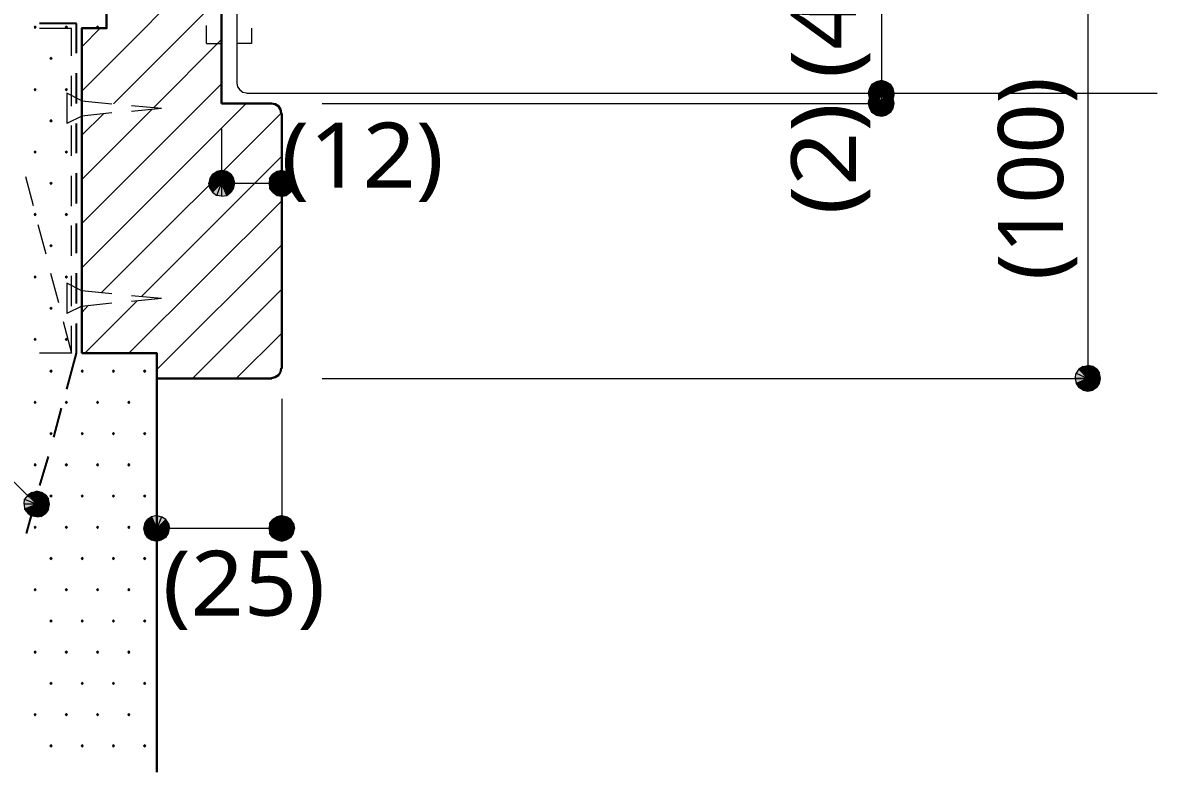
# Model space of a CAD drawing. Header units: millimetres. Extents: x 0 to 420, y 0 to 297.
# Drawn here: x 60.93 to 106.3, y 195.18 to 225.16 of the extents above; entities that cross this region are included whole.
import ezdxf
from ezdxf.enums import TextEntityAlignment as Align

# ---------------------------------------------------------------- set-up
doc = ezdxf.new("R2010")
doc.units = ezdxf.units.MM
doc.styles.add('kst32b', font='NotoSansJP-Variable.ttf')

msp = doc.modelspace()

# ---------------------------------------------------------------- hatches: boundary and pattern name
for points in [[(61.426, 225.023), (61.404, 225.002), (61.383, 224.98), (61.404, 224.959), (61.426, 224.938), (61.447, 224.959), (61.468, 224.98), (61.447, 225.002), (61.426, 225.023)], [(62.675, 225.023), (62.653, 225.002), (62.632, 224.98), (62.653, 224.959), (62.675, 224.938), (62.696, 224.959), (62.717, 224.98), (62.696, 225.002), (62.675, 225.023)], [(63.923, 225.023), (63.902, 225.002), (63.881, 224.98), (63.902, 224.959), (63.923, 224.938), (63.945, 224.959), (63.966, 224.98), (63.945, 225.002), (63.923, 225.023)], [(62.061, 223.774), (62.04, 223.753), (62.018, 223.732), (62.04, 223.711), (62.061, 223.689), (62.082, 223.711), (62.103, 223.732), (62.082, 223.753), (62.061, 223.774)], [(61.426, 222.525), (61.404, 222.504), (61.383, 222.483), (61.404, 222.462), (61.426, 222.44), (61.447, 222.462), (61.468, 222.483), (61.447, 222.504), (61.426, 222.525)], [(62.675, 222.525), (62.653, 222.504), (62.632, 222.483), (62.653, 222.462), (62.675, 222.44), (62.696, 222.462), (62.717, 222.483), (62.696, 222.504), (62.675, 222.525)], [(94.784, 222.525), (94.742, 222.335), (95.271, 222.335), (94.784, 222.525)], [(94.784, 222.525), (94.742, 222.335), (95.271, 222.335), (94.784, 222.525)], [(95.737, 221.742), (95.779, 221.932), (95.271, 221.932), (95.737, 221.742)], [(62.061, 221.276), (62.04, 221.255), (62.018, 221.234), (62.04, 221.213), (62.061, 221.192), (62.082, 221.213), (62.103, 221.234), (62.082, 221.255), (62.061, 221.276)], [(61.426, 220.028), (61.404, 220.006), (61.383, 219.985), (61.404, 219.964), (61.426, 219.943), (61.447, 219.964), (61.468, 219.985), (61.447, 220.006), (61.426, 220.028)], [(62.675, 220.028), (62.653, 220.006), (62.632, 219.985), (62.653, 219.964), (62.675, 219.943), (62.696, 219.964), (62.717, 219.985), (62.696, 220.006), (62.675, 220.028)], [(69.088, 219.202), (68.876, 219.244), (68.876, 218.736), (69.088, 219.202)], [(62.061, 218.779), (62.04, 218.757), (62.018, 218.736), (62.04, 218.715), (62.061, 218.694), (62.082, 218.715), (62.103, 218.736), (62.082, 218.757), (62.061, 218.779)], [(71.099, 218.249), (71.289, 218.228), (71.289, 218.736), (71.099, 218.249)], [(61.426, 217.53), (61.404, 217.509), (61.383, 217.487), (61.404, 217.466), (61.426, 217.445), (61.447, 217.466), (61.468, 217.487), (61.447, 217.509), (61.426, 217.53)], [(62.675, 217.53), (62.653, 217.509), (62.632, 217.487), (62.653, 217.466), (62.675, 217.445), (62.696, 217.466), (62.717, 217.487), (62.696, 217.509), (62.675, 217.53)], [(62.061, 216.281), (62.04, 216.26), (62.018, 216.239), (62.04, 216.217), (62.061, 216.196), (62.082, 216.217), (62.103, 216.239), (62.082, 216.26), (62.061, 216.281)], [(61.426, 215.032), (61.404, 215.011), (61.383, 214.99), (61.404, 214.969), (61.426, 214.947), (61.447, 214.969), (61.468, 214.99), (61.447, 215.011), (61.426, 215.032)], [(62.675, 215.032), (62.653, 215.011), (62.632, 214.99), (62.653, 214.969), (62.675, 214.947), (62.696, 214.969), (62.717, 214.99), (62.696, 215.011), (62.675, 215.032)], [(62.061, 213.783), (62.04, 213.762), (62.018, 213.741), (62.04, 213.72), (62.061, 213.699), (62.082, 213.72), (62.103, 213.741), (62.082, 213.762), (62.061, 213.783)], [(61.426, 212.534), (61.404, 212.513), (61.383, 212.492), (61.404, 212.471), (61.426, 212.45), (61.447, 212.471), (61.468, 212.492), (61.447, 212.513), (61.426, 212.534)], [(62.675, 212.534), (62.653, 212.513), (62.632, 212.492), (62.653, 212.471), (62.675, 212.45), (62.696, 212.471), (62.717, 212.492), (62.696, 212.513), (62.675, 212.534)], [(62.061, 211.264), (62.04, 211.243), (62.018, 211.222), (62.04, 211.201), (62.061, 211.18), (62.082, 211.201), (62.103, 211.222), (62.082, 211.243), (62.061, 211.264)], [(63.31, 211.264), (63.288, 211.243), (63.267, 211.222), (63.288, 211.201), (63.31, 211.18), (63.331, 211.201), (63.352, 211.222), (63.331, 211.243), (63.31, 211.264)], [(64.558, 211.264), (64.537, 211.243), (64.516, 211.222), (64.537, 211.201), (64.558, 211.18), (64.579, 211.201), (64.601, 211.222), (64.579, 211.243), (64.558, 211.264)], [(65.807, 211.264), (65.786, 211.243), (65.765, 211.222), (65.786, 211.201), (65.807, 211.18), (65.828, 211.201), (65.85, 211.222), (65.828, 211.243), (65.807, 211.264)], [(103.992, 210.735), (104.034, 210.926), (103.526, 210.926), (103.992, 210.735)], [(61.426, 210.016), (61.404, 209.995), (61.383, 209.973), (61.404, 209.952), (61.426, 209.931), (61.447, 209.952), (61.468, 209.973), (61.447, 209.995), (61.426, 210.016)], [(62.675, 210.016), (62.653, 209.995), (62.632, 209.973), (62.653, 209.952), (62.675, 209.931), (62.696, 209.952), (62.717, 209.973), (62.696, 209.995), (62.675, 210.016)], [(63.923, 210.016), (63.902, 209.995), (63.881, 209.973), (63.902, 209.952), (63.923, 209.931), (63.945, 209.952), (63.966, 209.973), (63.945, 209.995), (63.923, 210.016)], [(65.172, 210.016), (65.151, 209.995), (65.13, 209.973), (65.151, 209.952), (65.172, 209.931), (65.193, 209.952), (65.215, 209.973), (65.193, 209.995), (65.172, 210.016)], [(62.061, 208.767), (62.04, 208.746), (62.018, 208.724), (62.04, 208.703), (62.061, 208.682), (62.082, 208.703), (62.103, 208.724), (62.082, 208.746), (62.061, 208.767)], [(63.31, 208.767), (63.288, 208.746), (63.267, 208.724), (63.288, 208.703), (63.31, 208.682), (63.331, 208.703), (63.352, 208.724), (63.331, 208.746), (63.31, 208.767)], [(64.558, 208.767), (64.537, 208.746), (64.516, 208.724), (64.537, 208.703), (64.558, 208.682), (64.579, 208.703), (64.601, 208.724), (64.579, 208.746), (64.558, 208.767)], [(65.807, 208.767), (65.786, 208.746), (65.765, 208.724), (65.786, 208.703), (65.807, 208.682), (65.828, 208.703), (65.85, 208.724), (65.828, 208.746), (65.807, 208.767)], [(61.426, 207.518), (61.404, 207.497), (61.383, 207.476), (61.404, 207.454), (61.426, 207.433), (61.447, 207.454), (61.468, 207.476), (61.447, 207.497), (61.426, 207.518)], [(62.675, 207.518), (62.653, 207.497), (62.632, 207.476), (62.653, 207.454), (62.675, 207.433), (62.696, 207.454), (62.717, 207.476), (62.696, 207.497), (62.675, 207.518)], [(63.923, 207.518), (63.902, 207.497), (63.881, 207.476), (63.902, 207.454), (63.923, 207.433), (63.945, 207.454), (63.966, 207.476), (63.945, 207.497), (63.923, 207.518)], [(65.172, 207.518), (65.151, 207.497), (65.13, 207.476), (65.151, 207.454), (65.172, 207.433), (65.193, 207.454), (65.215, 207.476), (65.193, 207.497), (65.172, 207.518)], [(62.061, 206.269), (62.04, 206.248), (62.018, 206.227), (62.04, 206.206), (62.061, 206.184), (62.082, 206.206), (62.103, 206.227), (62.082, 206.248), (62.061, 206.269)], [(63.31, 206.269), (63.288, 206.248), (63.267, 206.227), (63.288, 206.206), (63.31, 206.184), (63.331, 206.206), (63.352, 206.227), (63.331, 206.248), (63.31, 206.269)], [(64.558, 206.269), (64.537, 206.248), (64.516, 206.227), (64.537, 206.206), (64.558, 206.184), (64.579, 206.206), (64.601, 206.227), (64.579, 206.248), (64.558, 206.269)], [(65.807, 206.269), (65.786, 206.248), (65.765, 206.227), (65.786, 206.206), (65.807, 206.184), (65.828, 206.206), (65.85, 206.227), (65.828, 206.248), (65.807, 206.269)], [(61.002, 205.698), (61.129, 205.549), (61.489, 205.909), (61.002, 205.698)], [(61.426, 205.02), (61.404, 204.999), (61.383, 204.978), (61.404, 204.957), (61.426, 204.936), (61.447, 204.957), (61.468, 204.978), (61.447, 204.999), (61.426, 205.02)], [(62.675, 205.02), (62.653, 204.999), (62.632, 204.978), (62.653, 204.957), (62.675, 204.936), (62.696, 204.957), (62.717, 204.978), (62.696, 204.999), (62.675, 205.02)], [(63.923, 205.02), (63.902, 204.999), (63.881, 204.978), (63.902, 204.957), (63.923, 204.936), (63.945, 204.957), (63.966, 204.978), (63.945, 204.999), (63.923, 205.02)], [(65.172, 205.02), (65.151, 204.999), (65.13, 204.978), (65.151, 204.957), (65.172, 204.936), (65.193, 204.957), (65.215, 204.978), (65.193, 204.999), (65.172, 205.02)], [(66.082, 204.47), (66.294, 204.428), (66.294, 204.936), (66.082, 204.47)], [(71.099, 204.47), (71.289, 204.428), (71.289, 204.936), (71.099, 204.47)], [(62.061, 203.771), (62.04, 203.75), (62.018, 203.729), (62.04, 203.708), (62.061, 203.687), (62.082, 203.708), (62.103, 203.729), (62.082, 203.75), (62.061, 203.771)], [(63.31, 203.771), (63.288, 203.75), (63.267, 203.729), (63.288, 203.708), (63.31, 203.687), (63.331, 203.708), (63.352, 203.729), (63.331, 203.75), (63.31, 203.771)], [(64.558, 203.771), (64.537, 203.75), (64.516, 203.729), (64.537, 203.708), (64.558, 203.687), (64.579, 203.708), (64.601, 203.729), (64.579, 203.75), (64.558, 203.771)], [(65.807, 203.771), (65.786, 203.75), (65.765, 203.729), (65.786, 203.708), (65.807, 203.687), (65.828, 203.708), (65.85, 203.729), (65.828, 203.75), (65.807, 203.771)], [(61.426, 202.523), (61.404, 202.501), (61.383, 202.48), (61.404, 202.459), (61.426, 202.438), (61.447, 202.459), (61.468, 202.48), (61.447, 202.501), (61.426, 202.523)], [(62.675, 202.523), (62.653, 202.501), (62.632, 202.48), (62.653, 202.459), (62.675, 202.438), (62.696, 202.459), (62.717, 202.48), (62.696, 202.501), (62.675, 202.523)], [(63.923, 202.523), (63.902, 202.501), (63.881, 202.48), (63.902, 202.459), (63.923, 202.438), (63.945, 202.459), (63.966, 202.48), (63.945, 202.501), (63.923, 202.523)], [(65.172, 202.523), (65.151, 202.501), (65.13, 202.48), (65.151, 202.459), (65.172, 202.438), (65.193, 202.459), (65.215, 202.48), (65.193, 202.501), (65.172, 202.523)], [(62.061, 201.274), (62.04, 201.253), (62.018, 201.231), (62.04, 201.21), (62.061, 201.189), (62.082, 201.21), (62.103, 201.231), (62.082, 201.253), (62.061, 201.274)], [(63.31, 201.274), (63.288, 201.253), (63.267, 201.231), (63.288, 201.21), (63.31, 201.189), (63.331, 201.21), (63.352, 201.231), (63.331, 201.253), (63.31, 201.274)], [(64.558, 201.274), (64.537, 201.253), (64.516, 201.231), (64.537, 201.21), (64.558, 201.189), (64.579, 201.21), (64.601, 201.231), (64.579, 201.253), (64.558, 201.274)], [(65.807, 201.274), (65.786, 201.253), (65.765, 201.231), (65.786, 201.21), (65.807, 201.189), (65.828, 201.21), (65.85, 201.231), (65.828, 201.253), (65.807, 201.274)], [(61.426, 200.025), (61.404, 200.004), (61.383, 199.983), (61.404, 199.962), (61.426, 199.94), (61.447, 199.962), (61.468, 199.983), (61.447, 200.004), (61.426, 200.025)], [(62.675, 200.025), (62.653, 200.004), (62.632, 199.983), (62.653, 199.962), (62.675, 199.94), (62.696, 199.962), (62.717, 199.983), (62.696, 200.004), (62.675, 200.025)], [(63.923, 200.025), (63.902, 200.004), (63.881, 199.983), (63.902, 199.962), (63.923, 199.94), (63.945, 199.962), (63.966, 199.983), (63.945, 200.004), (63.923, 200.025)], [(65.172, 200.025), (65.151, 200.004), (65.13, 199.983), (65.151, 199.962), (65.172, 199.94), (65.193, 199.962), (65.215, 199.983), (65.193, 200.004), (65.172, 200.025)], [(62.061, 198.776), (62.04, 198.755), (62.018, 198.734), (62.04, 198.713), (62.061, 198.691), (62.082, 198.713), (62.103, 198.734), (62.082, 198.755), (62.061, 198.776)], [(63.31, 198.776), (63.288, 198.755), (63.267, 198.734), (63.288, 198.713), (63.31, 198.691), (63.331, 198.713), (63.352, 198.734), (63.331, 198.755), (63.31, 198.776)], [(64.558, 198.776), (64.537, 198.755), (64.516, 198.734), (64.537, 198.713), (64.558, 198.691), (64.579, 198.713), (64.601, 198.734), (64.579, 198.755), (64.558, 198.776)], [(65.807, 198.776), (65.786, 198.755), (65.765, 198.734), (65.786, 198.713), (65.807, 198.691), (65.828, 198.713), (65.85, 198.734), (65.828, 198.755), (65.807, 198.776)], [(61.426, 197.527), (61.404, 197.506), (61.383, 197.485), (61.404, 197.464), (61.426, 197.443), (61.447, 197.464), (61.468, 197.485), (61.447, 197.506), (61.426, 197.527)], [(62.675, 197.527), (62.653, 197.506), (62.632, 197.485), (62.653, 197.464), (62.675, 197.443), (62.696, 197.464), (62.717, 197.485), (62.696, 197.506), (62.675, 197.527)], [(63.923, 197.527), (63.902, 197.506), (63.881, 197.485), (63.902, 197.464), (63.923, 197.443), (63.945, 197.464), (63.966, 197.485), (63.945, 197.506), (63.923, 197.527)], [(65.172, 197.527), (65.151, 197.506), (65.13, 197.485), (65.151, 197.464), (65.172, 197.443), (65.193, 197.464), (65.215, 197.485), (65.193, 197.506), (65.172, 197.527)], [(62.061, 196.279), (62.04, 196.257), (62.018, 196.236), (62.04, 196.215), (62.061, 196.194), (62.082, 196.215), (62.103, 196.236), (62.082, 196.257), (62.061, 196.279)], [(63.31, 196.279), (63.288, 196.257), (63.267, 196.236), (63.288, 196.215), (63.31, 196.194), (63.331, 196.215), (63.352, 196.236), (63.331, 196.257), (63.31, 196.279)], [(64.558, 196.279), (64.537, 196.257), (64.516, 196.236), (64.537, 196.215), (64.558, 196.194), (64.579, 196.215), (64.601, 196.236), (64.579, 196.257), (64.558, 196.279)], [(65.807, 196.279), (65.786, 196.257), (65.765, 196.236), (65.786, 196.215), (65.807, 196.194), (65.828, 196.215), (65.85, 196.236), (65.828, 196.257), (65.807, 196.279)]]:
    msp.add_hatch(color=7).paths.add_polyline_path(points)
h = msp.add_hatch(color=7)
h.paths.add_polyline_path([(95.271, 222.843), (95.06, 222.8), (95.271, 222.335), (95.271, 222.843)])
h.paths.add_polyline_path([(95.06, 222.8), (95.271, 222.335), (94.89, 222.695), (95.06, 222.8)])
h.paths.add_polyline_path([(95.271, 222.335), (94.89, 222.695), (94.784, 222.525), (95.271, 222.335)])
h = msp.add_hatch(color=7)
h.paths.add_polyline_path([(95.271, 222.843), (95.06, 222.8), (95.271, 222.335), (95.271, 222.843)])
h.paths.add_polyline_path([(95.06, 222.8), (95.271, 222.335), (94.89, 222.695), (95.06, 222.8)])
h.paths.add_polyline_path([(95.271, 222.335), (94.89, 222.695), (94.784, 222.525), (95.271, 222.335)])
h = msp.add_hatch(color=7)
h.paths.add_polyline_path([(95.737, 222.525), (95.631, 222.695), (95.271, 222.335), (95.737, 222.525)])
h.paths.add_polyline_path([(95.631, 222.695), (95.271, 222.335), (95.462, 222.8), (95.631, 222.695)])
h.paths.add_polyline_path([(95.271, 222.335), (95.462, 222.8), (95.271, 222.843), (95.271, 222.335)])
h = msp.add_hatch(color=7)
h.paths.add_polyline_path([(95.737, 222.525), (95.631, 222.695), (95.271, 222.335), (95.737, 222.525)])
h.paths.add_polyline_path([(95.631, 222.695), (95.271, 222.335), (95.462, 222.8), (95.631, 222.695)])
h.paths.add_polyline_path([(95.271, 222.335), (95.462, 222.8), (95.271, 222.843), (95.271, 222.335)])
h = msp.add_hatch(color=7)
h.paths.add_polyline_path([(94.742, 222.335), (94.784, 222.144), (95.271, 222.335), (94.742, 222.335)])
h.paths.add_polyline_path([(94.784, 222.144), (95.271, 222.335), (94.89, 221.975), (94.784, 222.144)])
h.paths.add_polyline_path([(95.271, 222.335), (94.89, 221.975), (95.06, 221.869), (95.271, 222.335)])
h = msp.add_hatch(color=7)
h.paths.add_polyline_path([(94.742, 222.335), (94.784, 222.144), (95.271, 222.335), (94.742, 222.335)])
h.paths.add_polyline_path([(94.784, 222.144), (95.271, 222.335), (94.89, 221.975), (94.784, 222.144)])
h.paths.add_polyline_path([(95.271, 222.335), (94.89, 221.975), (95.06, 221.869), (95.271, 222.335)])
h = msp.add_hatch(color=7)
h.paths.add_polyline_path([(95.462, 222.398), (95.271, 222.44), (95.271, 221.932), (95.462, 222.398)])
h.paths.add_polyline_path([(95.271, 222.44), (95.271, 221.932), (95.06, 222.398), (95.271, 222.44)])
h.paths.add_polyline_path([(95.271, 221.932), (95.06, 222.398), (94.89, 222.292), (95.271, 221.932)])
h = msp.add_hatch(color=7)
h.paths.add_polyline_path([(95.06, 221.869), (95.271, 221.827), (95.271, 222.335), (95.06, 221.869)])
h.paths.add_polyline_path([(95.271, 221.827), (95.271, 222.335), (95.462, 221.869), (95.271, 221.827)])
h.paths.add_polyline_path([(95.271, 222.335), (95.462, 221.869), (95.631, 221.975), (95.271, 222.335)])
h = msp.add_hatch(color=7)
h.paths.add_polyline_path([(95.06, 221.869), (95.271, 221.827), (95.271, 222.335), (95.06, 221.869)])
h.paths.add_polyline_path([(95.271, 221.827), (95.271, 222.335), (95.462, 221.869), (95.271, 221.827)])
h.paths.add_polyline_path([(95.271, 222.335), (95.462, 221.869), (95.631, 221.975), (95.271, 222.335)])
h = msp.add_hatch(color=7)
h.paths.add_polyline_path([(95.631, 221.975), (95.737, 222.144), (95.271, 222.335), (95.631, 221.975)])
h.paths.add_polyline_path([(95.737, 222.144), (95.271, 222.335), (95.779, 222.335), (95.737, 222.144)])
h.paths.add_polyline_path([(95.271, 222.335), (95.779, 222.335), (95.737, 222.525), (95.271, 222.335)])
h = msp.add_hatch(color=7)
h.paths.add_polyline_path([(95.631, 221.975), (95.737, 222.144), (95.271, 222.335), (95.631, 221.975)])
h.paths.add_polyline_path([(95.737, 222.144), (95.271, 222.335), (95.779, 222.335), (95.737, 222.144)])
h.paths.add_polyline_path([(95.271, 222.335), (95.779, 222.335), (95.737, 222.525), (95.271, 222.335)])
h = msp.add_hatch(color=7)
h.paths.add_polyline_path([(95.779, 221.932), (95.737, 222.123), (95.271, 221.932), (95.779, 221.932)])
h.paths.add_polyline_path([(95.737, 222.123), (95.271, 221.932), (95.631, 222.292), (95.737, 222.123)])
h.paths.add_polyline_path([(95.271, 221.932), (95.631, 222.292), (95.462, 222.398), (95.271, 221.932)])
h = msp.add_hatch(color=7)
h.paths.add_polyline_path([(94.89, 222.292), (94.784, 222.123), (95.271, 221.932), (94.89, 222.292)])
h.paths.add_polyline_path([(94.784, 222.123), (95.271, 221.932), (94.742, 221.932), (94.784, 222.123)])
h.paths.add_polyline_path([(95.271, 221.932), (94.742, 221.932), (94.784, 221.742), (95.271, 221.932)])
h = msp.add_hatch(color=7)
h.paths.add_polyline_path([(94.784, 221.742), (94.89, 221.573), (95.271, 221.932), (94.784, 221.742)])
h.paths.add_polyline_path([(94.89, 221.573), (95.271, 221.932), (95.06, 221.467), (94.89, 221.573)])
h.paths.add_polyline_path([(95.271, 221.932), (95.06, 221.467), (95.271, 221.424), (95.271, 221.932)])
h = msp.add_hatch(color=7)
h.paths.add_polyline_path([(95.271, 221.424), (95.462, 221.467), (95.271, 221.932), (95.271, 221.424)])
h.paths.add_polyline_path([(95.462, 221.467), (95.271, 221.932), (95.631, 221.573), (95.462, 221.467)])
h.paths.add_polyline_path([(95.271, 221.932), (95.631, 221.573), (95.737, 221.742), (95.271, 221.932)])
h = msp.add_hatch(color=7)
h.paths.add_polyline_path([(68.876, 219.244), (68.686, 219.202), (68.876, 218.736), (68.876, 219.244)])
h.paths.add_polyline_path([(68.686, 219.202), (68.876, 218.736), (68.517, 219.096), (68.686, 219.202)])
h.paths.add_polyline_path([(68.876, 218.736), (68.517, 219.096), (68.411, 218.927), (68.876, 218.736)])
h = msp.add_hatch(color=7)
h.paths.add_polyline_path([(69.406, 218.736), (69.363, 218.927), (68.876, 218.736), (69.406, 218.736)])
h.paths.add_polyline_path([(69.363, 218.927), (68.876, 218.736), (69.257, 219.096), (69.363, 218.927)])
h.paths.add_polyline_path([(68.876, 218.736), (69.257, 219.096), (69.088, 219.202), (68.876, 218.736)])
h = msp.add_hatch(color=7)
h.paths.add_polyline_path([(71.099, 219.202), (70.929, 219.096), (71.289, 218.736), (71.099, 219.202)])
h.paths.add_polyline_path([(70.929, 219.096), (71.289, 218.736), (70.803, 218.927), (70.929, 219.096)])
h.paths.add_polyline_path([(71.289, 218.736), (70.803, 218.927), (70.781, 218.736), (71.289, 218.736)])
h = msp.add_hatch(color=7)
h.paths.add_polyline_path([(71.649, 219.096), (71.48, 219.202), (71.289, 218.736), (71.649, 219.096)])
h.paths.add_polyline_path([(71.48, 219.202), (71.289, 218.736), (71.289, 219.244), (71.48, 219.202)])
h.paths.add_polyline_path([(71.289, 218.736), (71.289, 219.244), (71.099, 219.202), (71.289, 218.736)])
h = msp.add_hatch(color=7)
h.paths.add_polyline_path([(68.411, 218.927), (68.368, 218.736), (68.876, 218.736), (68.411, 218.927)])
h.paths.add_polyline_path([(68.368, 218.736), (68.876, 218.736), (68.411, 218.546), (68.368, 218.736)])
h.paths.add_polyline_path([(68.876, 218.736), (68.411, 218.546), (68.517, 218.376), (68.876, 218.736)])
h = msp.add_hatch(color=7)
h.paths.add_polyline_path([(68.517, 218.376), (68.686, 218.249), (68.876, 218.736), (68.517, 218.376)])
h.paths.add_polyline_path([(68.686, 218.249), (68.876, 218.736), (68.876, 218.228), (68.686, 218.249)])
h.paths.add_polyline_path([(68.876, 218.736), (68.876, 218.228), (69.088, 218.249), (68.876, 218.736)])
h = msp.add_hatch(color=7)
h.paths.add_polyline_path([(69.088, 218.249), (69.257, 218.376), (68.876, 218.736), (69.088, 218.249)])
h.paths.add_polyline_path([(69.257, 218.376), (68.876, 218.736), (69.363, 218.546), (69.257, 218.376)])
h.paths.add_polyline_path([(68.876, 218.736), (69.363, 218.546), (69.406, 218.736), (68.876, 218.736)])
h = msp.add_hatch(color=7)
h.paths.add_polyline_path([(70.781, 218.736), (70.803, 218.546), (71.289, 218.736), (70.781, 218.736)])
h.paths.add_polyline_path([(70.803, 218.546), (71.289, 218.736), (70.929, 218.376), (70.803, 218.546)])
h.paths.add_polyline_path([(71.289, 218.736), (70.929, 218.376), (71.099, 218.249), (71.289, 218.736)])
h = msp.add_hatch(color=7)
h.paths.add_polyline_path([(71.755, 218.546), (71.797, 218.736), (71.289, 218.736), (71.755, 218.546)])
h.paths.add_polyline_path([(71.797, 218.736), (71.289, 218.736), (71.755, 218.927), (71.797, 218.736)])
h.paths.add_polyline_path([(71.289, 218.736), (71.755, 218.927), (71.649, 219.096), (71.289, 218.736)])
h = msp.add_hatch(color=7)
h.paths.add_polyline_path([(71.289, 218.228), (71.48, 218.249), (71.289, 218.736), (71.289, 218.228)])
h.paths.add_polyline_path([(71.48, 218.249), (71.289, 218.736), (71.649, 218.376), (71.48, 218.249)])
h.paths.add_polyline_path([(71.289, 218.736), (71.649, 218.376), (71.755, 218.546), (71.289, 218.736)])
h = msp.add_hatch(color=7)
h.paths.add_polyline_path([(103.717, 211.413), (103.526, 211.455), (103.526, 210.926), (103.717, 211.413)])
h.paths.add_polyline_path([(103.526, 211.455), (103.526, 210.926), (103.336, 211.413), (103.526, 211.455)])
h.paths.add_polyline_path([(103.526, 210.926), (103.336, 211.413), (103.166, 211.307), (103.526, 210.926)])
h = msp.add_hatch(color=7)
h.paths.add_polyline_path([(103.166, 211.307), (103.061, 211.137), (103.526, 210.926), (103.166, 211.307)])
h.paths.add_polyline_path([(103.061, 211.137), (103.526, 210.926), (103.018, 210.926), (103.061, 211.137)])
h.paths.add_polyline_path([(103.526, 210.926), (103.018, 210.926), (103.061, 210.735), (103.526, 210.926)])
h = msp.add_hatch(color=7)
h.paths.add_polyline_path([(104.034, 210.926), (103.992, 211.137), (103.526, 210.926), (104.034, 210.926)])
h.paths.add_polyline_path([(103.992, 211.137), (103.526, 210.926), (103.886, 211.307), (103.992, 211.137)])
h.paths.add_polyline_path([(103.526, 210.926), (103.886, 211.307), (103.717, 211.413), (103.526, 210.926)])
h = msp.add_hatch(color=7)
h.paths.add_polyline_path([(103.061, 210.735), (103.166, 210.566), (103.526, 210.926), (103.061, 210.735)])
h.paths.add_polyline_path([(103.166, 210.566), (103.526, 210.926), (103.336, 210.46), (103.166, 210.566)])
h.paths.add_polyline_path([(103.526, 210.926), (103.336, 210.46), (103.526, 210.418), (103.526, 210.926)])
h = msp.add_hatch(color=7)
h.paths.add_polyline_path([(103.526, 210.418), (103.717, 210.46), (103.526, 210.926), (103.526, 210.418)])
h.paths.add_polyline_path([(103.717, 210.46), (103.526, 210.926), (103.886, 210.566), (103.717, 210.46)])
h.paths.add_polyline_path([(103.526, 210.926), (103.886, 210.566), (103.992, 210.735), (103.526, 210.926)])
h = msp.add_hatch(color=7)
h.paths.add_polyline_path([(61.129, 206.269), (61.002, 206.1), (61.489, 205.909), (61.129, 206.269)])
h.paths.add_polyline_path([(61.002, 206.1), (61.489, 205.909), (60.981, 205.909), (61.002, 206.1)])
h.paths.add_polyline_path([(61.489, 205.909), (60.981, 205.909), (61.002, 205.698), (61.489, 205.909)])
h = msp.add_hatch(color=7)
h.paths.add_polyline_path([(61.68, 206.375), (61.489, 206.417), (61.489, 205.909), (61.68, 206.375)])
h.paths.add_polyline_path([(61.489, 206.417), (61.489, 205.909), (61.299, 206.375), (61.489, 206.417)])
h.paths.add_polyline_path([(61.489, 205.909), (61.299, 206.375), (61.129, 206.269), (61.489, 205.909)])
h = msp.add_hatch(color=7)
h.paths.add_polyline_path([(61.997, 205.909), (61.955, 206.1), (61.489, 205.909), (61.997, 205.909)])
h.paths.add_polyline_path([(61.955, 206.1), (61.489, 205.909), (61.849, 206.269), (61.955, 206.1)])
h.paths.add_polyline_path([(61.489, 205.909), (61.849, 206.269), (61.68, 206.375), (61.489, 205.909)])
h = msp.add_hatch(color=7)
h.paths.add_polyline_path([(61.129, 205.549), (61.299, 205.422), (61.489, 205.909), (61.129, 205.549)])
h.paths.add_polyline_path([(61.299, 205.422), (61.489, 205.909), (61.489, 205.401), (61.299, 205.422)])
h.paths.add_polyline_path([(61.489, 205.909), (61.489, 205.401), (61.68, 205.422), (61.489, 205.909)])
h = msp.add_hatch(color=7)
h.paths.add_polyline_path([(61.68, 205.422), (61.849, 205.549), (61.489, 205.909), (61.68, 205.422)])
h.paths.add_polyline_path([(61.849, 205.549), (61.489, 205.909), (61.955, 205.698), (61.849, 205.549)])
h.paths.add_polyline_path([(61.489, 205.909), (61.955, 205.698), (61.997, 205.909), (61.489, 205.909)])
h = msp.add_hatch(color=7)
h.paths.add_polyline_path([(66.082, 205.401), (65.913, 205.296), (66.294, 204.936), (66.082, 205.401)])
h.paths.add_polyline_path([(65.913, 205.296), (66.294, 204.936), (65.807, 205.126), (65.913, 205.296)])
h.paths.add_polyline_path([(66.294, 204.936), (65.807, 205.126), (65.765, 204.936), (66.294, 204.936)])
h = msp.add_hatch(color=7)
h.paths.add_polyline_path([(66.654, 205.296), (66.485, 205.401), (66.294, 204.936), (66.654, 205.296)])
h.paths.add_polyline_path([(66.485, 205.401), (66.294, 204.936), (66.294, 205.444), (66.485, 205.401)])
h.paths.add_polyline_path([(66.294, 204.936), (66.294, 205.444), (66.082, 205.401), (66.294, 204.936)])
h = msp.add_hatch(color=7)
h.paths.add_polyline_path([(66.76, 204.745), (66.802, 204.936), (66.294, 204.936), (66.76, 204.745)])
h.paths.add_polyline_path([(66.802, 204.936), (66.294, 204.936), (66.76, 205.126), (66.802, 204.936)])
h.paths.add_polyline_path([(66.294, 204.936), (66.76, 205.126), (66.654, 205.296), (66.294, 204.936)])
h = msp.add_hatch(color=7)
h.paths.add_polyline_path([(71.099, 205.401), (70.929, 205.296), (71.289, 204.936), (71.099, 205.401)])
h.paths.add_polyline_path([(70.929, 205.296), (71.289, 204.936), (70.803, 205.126), (70.929, 205.296)])
h.paths.add_polyline_path([(71.289, 204.936), (70.803, 205.126), (70.781, 204.936), (71.289, 204.936)])
h = msp.add_hatch(color=7)
h.paths.add_polyline_path([(71.649, 205.296), (71.48, 205.401), (71.289, 204.936), (71.649, 205.296)])
h.paths.add_polyline_path([(71.48, 205.401), (71.289, 204.936), (71.289, 205.444), (71.48, 205.401)])
h.paths.add_polyline_path([(71.289, 204.936), (71.289, 205.444), (71.099, 205.401), (71.289, 204.936)])
h = msp.add_hatch(color=7)
h.paths.add_polyline_path([(71.755, 204.745), (71.797, 204.936), (71.289, 204.936), (71.755, 204.745)])
h.paths.add_polyline_path([(71.797, 204.936), (71.289, 204.936), (71.755, 205.126), (71.797, 204.936)])
h.paths.add_polyline_path([(71.289, 204.936), (71.755, 205.126), (71.649, 205.296), (71.289, 204.936)])
h = msp.add_hatch(color=7)
h.paths.add_polyline_path([(65.765, 204.936), (65.807, 204.745), (66.294, 204.936), (65.765, 204.936)])
h.paths.add_polyline_path([(65.807, 204.745), (66.294, 204.936), (65.913, 204.576), (65.807, 204.745)])
h.paths.add_polyline_path([(66.294, 204.936), (65.913, 204.576), (66.082, 204.47), (66.294, 204.936)])
h = msp.add_hatch(color=7)
h.paths.add_polyline_path([(66.294, 204.428), (66.485, 204.47), (66.294, 204.936), (66.294, 204.428)])
h.paths.add_polyline_path([(66.485, 204.47), (66.294, 204.936), (66.654, 204.576), (66.485, 204.47)])
h.paths.add_polyline_path([(66.294, 204.936), (66.654, 204.576), (66.76, 204.745), (66.294, 204.936)])
h = msp.add_hatch(color=7)
h.paths.add_polyline_path([(70.781, 204.936), (70.803, 204.745), (71.289, 204.936), (70.781, 204.936)])
h.paths.add_polyline_path([(70.803, 204.745), (71.289, 204.936), (70.929, 204.576), (70.803, 204.745)])
h.paths.add_polyline_path([(71.289, 204.936), (70.929, 204.576), (71.099, 204.47), (71.289, 204.936)])
h = msp.add_hatch(color=7)
h.paths.add_polyline_path([(71.289, 204.428), (71.48, 204.47), (71.289, 204.936), (71.289, 204.428)])
h.paths.add_polyline_path([(71.48, 204.47), (71.289, 204.936), (71.649, 204.576), (71.48, 204.47)])
h.paths.add_polyline_path([(71.289, 204.936), (71.649, 204.576), (71.755, 204.745), (71.289, 204.936)])

# ---------------------------------------------------------------- linework, layer by layer
at = {"lineweight": 30}
for points in [[(68.876, 221.932), (68.876, 230.526)], [(63.288, 211.942), (63.288, 224.938), (64.283, 224.938), (64.283, 228.939)], [(68.876, 221.932), (70.887, 221.932)], [(71.268, 221.541), (71.237, 221.693), (71.153, 221.818), (71.029, 221.902), (70.877, 221.932)], [(71.289, 211.328), (71.289, 221.53)], [(63.288, 211.942), (66.294, 211.942), (66.294, 210.926), (70.887, 210.926)], [(70.877, 210.947), (71.029, 210.978), (71.153, 211.062), (71.237, 211.186), (71.268, 211.339)], [(66.294, 195.178), (66.294, 210.926)]]:
    msp.add_lwpolyline(points, dxfattribs=at)
at = {"lineweight": 13}
for points in [[(72.898, 230.928), (103.526, 230.928), (103.526, 210.926)], [(95.271, 230.928), (95.271, 230.336), (95.271, 222.335)], [(69.49, 229.933), (69.49, 222.737)], [(63.288, 222.419), (68.876, 228.029)], [(64.558, 221.911), (68.876, 226.25)], [(68.284, 224.324), (68.284, 225.044)], [(61.595, 224.938), (62.886, 224.938)], [(62.886, 223.837), (62.886, 224.938)], [(63.288, 224.197), (64.029, 224.938)], [(70.083, 224.938), (70.083, 224.324), (69.49, 224.324)], [(66.167, 221.763), (68.876, 224.494)], [(68.284, 224.324), (68.876, 224.324)], [(62.886, 221.827), (62.886, 223.033)], [(62.696, 222.335), (62.696, 221.128)], [(63.288, 222.038), (62.696, 222.335)], [(63.288, 217.128), (68.876, 222.716)], [(69.49, 222.747), (69.521, 222.595), (69.605, 222.471), (69.729, 222.387), (69.882, 222.356)], [(69.892, 222.335), (106.299, 222.335)], [(95.271, 221.932), (95.271, 222.335)], [(63.288, 222.038), (64.495, 221.911)], [(63.288, 215.35), (69.871, 221.932)], [(72.898, 221.932), (95.292, 221.932)], [(64.495, 221.551), (63.288, 221.424), (62.696, 221.128)], [(63.288, 218.884), (66.104, 221.7)], [(63.288, 220.662), (64.156, 221.509)], [(64.071, 214.355), (71.289, 221.573)], [(65.278, 221.848), (66.485, 221.742)], [(65.278, 221.615), (66.485, 221.742)], [(62.886, 219.837), (62.886, 221.043)], [(68.876, 220.916), (68.876, 218.736), (71.289, 218.736)], [(65.68, 214.207), (71.289, 219.816)], [(61.045, 219.012), (61.341, 217.847)], [(62.886, 217.826), (62.886, 219.033)], [(65.172, 211.942), (71.289, 218.038)], [(61.532, 217.085), (61.849, 215.921)], [(62.886, 215.837), (62.886, 217.043)], [(61.193, 206.184), (51.371, 216.006)], [(66.294, 211.286), (71.289, 216.281)], [(62.04, 215.138), (62.357, 213.974)], [(64.495, 214.312), (63.288, 214.439), (62.696, 214.736)], [(62.696, 214.736), (62.696, 213.529)], [(62.886, 213.826), (62.886, 215.032)], [(65.278, 214.249), (66.485, 214.143)], [(67.712, 210.926), (71.289, 214.503)], [(63.288, 213.826), (62.696, 213.529)], [(63.288, 213.826), (64.495, 213.953)], [(63.288, 213.572), (63.563, 213.868)], [(63.415, 211.942), (65.511, 214.037)], [(65.278, 214.016), (66.485, 214.143)], [(62.548, 213.212), (62.886, 211.942)], [(62.886, 211.942), (62.886, 213.042)], [(69.469, 210.926), (71.289, 212.746)], [(62.886, 211.942), (61.595, 211.942)], [(72.898, 210.926), (103.526, 210.926)], [(71.289, 210.121), (71.289, 204.936), (66.294, 204.936)]]:
    msp.add_lwpolyline(points, dxfattribs=at)
at = {"lineweight": 25}
for points in [[(63.077, 225.129), (61.595, 225.129)], [(63.077, 223.943), (63.077, 225.129)], [(63.077, 221.932), (63.077, 223.139)], [(63.077, 219.943), (63.077, 221.128)], [(63.077, 217.932), (63.077, 219.138)], [(63.077, 215.942), (63.077, 217.128)], [(63.077, 213.931), (63.077, 215.138)], [(63.077, 211.942), (63.077, 213.127)], [(62.696, 210.503), (63.077, 211.942)], [(62.167, 208.576), (62.484, 209.74)], [(61.616, 206.65), (61.955, 207.814)], [(61.087, 204.724), (61.404, 205.888)]]:
    msp.add_lwpolyline(points, dxfattribs=at)
at = {"lineweight": 0}
for points in [[(61.426, 225.023), (61.404, 225.002), (61.383, 224.98), (61.404, 224.959), (61.426, 224.938), (61.447, 224.959), (61.468, 224.98), (61.447, 225.002)], [(62.675, 225.023), (62.653, 225.002), (62.632, 224.98), (62.653, 224.959), (62.675, 224.938), (62.696, 224.959), (62.717, 224.98), (62.696, 225.002)], [(63.923, 225.023), (63.902, 225.002), (63.881, 224.98), (63.902, 224.959), (63.923, 224.938), (63.945, 224.959), (63.966, 224.98), (63.945, 225.002)], [(62.061, 223.774), (62.04, 223.753), (62.018, 223.732), (62.04, 223.711), (62.061, 223.689), (62.082, 223.711), (62.103, 223.732), (62.082, 223.753)], [(95.06, 222.8), (95.271, 222.335), (94.89, 222.695)], [(95.06, 222.8), (95.271, 222.335), (94.89, 222.695)], [(95.271, 222.843), (95.06, 222.8), (95.271, 222.335)], [(95.271, 222.843), (95.06, 222.8), (95.271, 222.335)], [(95.271, 222.335), (95.462, 222.8), (95.271, 222.843)], [(95.271, 222.335), (95.462, 222.8), (95.271, 222.843)], [(95.631, 222.695), (95.271, 222.335), (95.462, 222.8)], [(95.631, 222.695), (95.271, 222.335), (95.462, 222.8)], [(61.426, 222.525), (61.404, 222.504), (61.383, 222.483), (61.404, 222.462), (61.426, 222.44), (61.447, 222.462), (61.468, 222.483), (61.447, 222.504)], [(62.675, 222.525), (62.653, 222.504), (62.632, 222.483), (62.653, 222.462), (62.675, 222.44), (62.696, 222.462), (62.717, 222.483), (62.696, 222.504)], [(94.784, 222.525), (94.742, 222.335), (95.271, 222.335)], [(94.784, 222.525), (94.742, 222.335), (95.271, 222.335)], [(94.742, 222.335), (94.784, 222.144), (95.271, 222.335)], [(94.742, 222.335), (94.784, 222.144), (95.271, 222.335)], [(95.271, 222.335), (94.89, 222.695), (94.784, 222.525)], [(95.271, 222.335), (94.89, 222.695), (94.784, 222.525)], [(94.784, 222.144), (95.271, 222.335), (94.89, 221.975)], [(94.784, 222.144), (95.271, 222.335), (94.89, 221.975)], [(95.271, 221.932), (95.06, 222.398), (94.89, 222.292)], [(95.271, 222.335), (94.89, 221.975), (95.06, 221.869)], [(95.271, 222.335), (94.89, 221.975), (95.06, 221.869)], [(95.271, 222.44), (95.271, 221.932), (95.06, 222.398)], [(95.06, 221.869), (95.271, 221.827), (95.271, 222.335)], [(95.06, 221.869), (95.271, 221.827), (95.271, 222.335)], [(95.737, 222.525), (95.631, 222.695), (95.271, 222.335)], [(95.737, 222.525), (95.631, 222.695), (95.271, 222.335)], [(95.271, 222.335), (95.779, 222.335), (95.737, 222.525)], [(95.271, 222.335), (95.779, 222.335), (95.737, 222.525)], [(95.462, 222.398), (95.271, 222.44), (95.271, 221.932)], [(95.271, 221.932), (95.631, 222.292), (95.462, 222.398)], [(95.271, 221.827), (95.271, 222.335), (95.462, 221.869)], [(95.271, 222.335), (95.462, 221.869), (95.631, 221.975)], [(95.631, 221.975), (95.737, 222.144), (95.271, 222.335)], [(95.737, 222.144), (95.271, 222.335), (95.779, 222.335)], [(95.271, 221.827), (95.271, 222.335), (95.462, 221.869)], [(95.271, 222.335), (95.462, 221.869), (95.631, 221.975)], [(95.631, 221.975), (95.737, 222.144), (95.271, 222.335)], [(95.737, 222.144), (95.271, 222.335), (95.779, 222.335)], [(94.784, 222.123), (95.271, 221.932), (94.742, 221.932)], [(95.271, 221.932), (94.742, 221.932), (94.784, 221.742)], [(94.89, 222.292), (94.784, 222.123), (95.271, 221.932)], [(94.784, 221.742), (94.89, 221.573), (95.271, 221.932)], [(94.89, 221.573), (95.271, 221.932), (95.06, 221.467)], [(95.271, 221.932), (95.06, 221.467), (95.271, 221.424)], [(95.737, 222.123), (95.271, 221.932), (95.631, 222.292)], [(95.779, 221.932), (95.737, 222.123), (95.271, 221.932)], [(95.271, 221.424), (95.462, 221.467), (95.271, 221.932)], [(95.462, 221.467), (95.271, 221.932), (95.631, 221.573)], [(95.271, 221.932), (95.631, 221.573), (95.737, 221.742)], [(95.737, 221.742), (95.779, 221.932), (95.271, 221.932)], [(62.061, 221.276), (62.04, 221.255), (62.018, 221.234), (62.04, 221.213), (62.061, 221.192), (62.082, 221.213), (62.103, 221.234), (62.082, 221.255)], [(61.426, 220.028), (61.404, 220.006), (61.383, 219.985), (61.404, 219.964), (61.426, 219.943), (61.447, 219.964), (61.468, 219.985), (61.447, 220.006)], [(62.675, 220.028), (62.653, 220.006), (62.632, 219.985), (62.653, 219.964), (62.675, 219.943), (62.696, 219.964), (62.717, 219.985), (62.696, 220.006)], [(68.686, 219.202), (68.876, 218.736), (68.517, 219.096)], [(68.876, 219.244), (68.686, 219.202), (68.876, 218.736)], [(69.088, 219.202), (68.876, 219.244), (68.876, 218.736)], [(68.876, 218.736), (69.257, 219.096), (69.088, 219.202)], [(71.099, 219.202), (70.929, 219.096), (71.289, 218.736)], [(71.289, 218.736), (71.289, 219.244), (71.099, 219.202)], [(71.48, 219.202), (71.289, 218.736), (71.289, 219.244)], [(71.649, 219.096), (71.48, 219.202), (71.289, 218.736)], [(62.061, 218.779), (62.04, 218.757), (62.018, 218.736), (62.04, 218.715), (62.061, 218.694), (62.082, 218.715), (62.103, 218.736), (62.082, 218.757)], [(68.411, 218.927), (68.368, 218.736), (68.876, 218.736)], [(68.368, 218.736), (68.876, 218.736), (68.411, 218.546)], [(68.876, 218.736), (68.517, 219.096), (68.411, 218.927)], [(68.876, 218.736), (68.411, 218.546), (68.517, 218.376)], [(68.517, 218.376), (68.686, 218.249), (68.876, 218.736)], [(68.686, 218.249), (68.876, 218.736), (68.876, 218.228)], [(69.363, 218.927), (68.876, 218.736), (69.257, 219.096)], [(69.406, 218.736), (69.363, 218.927), (68.876, 218.736)], [(68.876, 218.736), (68.876, 218.228), (69.088, 218.249)], [(69.088, 218.249), (69.257, 218.376), (68.876, 218.736)], [(69.257, 218.376), (68.876, 218.736), (69.363, 218.546)], [(68.876, 218.736), (69.363, 218.546), (69.406, 218.736)], [(71.289, 218.736), (70.803, 218.927), (70.781, 218.736)], [(70.781, 218.736), (70.803, 218.546), (71.289, 218.736)], [(70.929, 219.096), (71.289, 218.736), (70.803, 218.927)], [(70.803, 218.546), (71.289, 218.736), (70.929, 218.376)], [(71.289, 218.736), (70.929, 218.376), (71.099, 218.249)], [(71.099, 218.249), (71.289, 218.228), (71.289, 218.736)], [(71.289, 218.736), (71.755, 218.927), (71.649, 219.096)], [(71.797, 218.736), (71.289, 218.736), (71.755, 218.927)], [(71.289, 218.228), (71.48, 218.249), (71.289, 218.736)], [(71.48, 218.249), (71.289, 218.736), (71.649, 218.376)], [(71.289, 218.736), (71.649, 218.376), (71.755, 218.546)], [(71.755, 218.546), (71.797, 218.736), (71.289, 218.736)], [(61.426, 217.53), (61.404, 217.509), (61.383, 217.487), (61.404, 217.466), (61.426, 217.445), (61.447, 217.466), (61.468, 217.487), (61.447, 217.509)], [(62.675, 217.53), (62.653, 217.509), (62.632, 217.487), (62.653, 217.466), (62.675, 217.445), (62.696, 217.466), (62.717, 217.487), (62.696, 217.509)], [(62.061, 216.281), (62.04, 216.26), (62.018, 216.239), (62.04, 216.217), (62.061, 216.196), (62.082, 216.217), (62.103, 216.239), (62.082, 216.26)], [(61.426, 215.032), (61.404, 215.011), (61.383, 214.99), (61.404, 214.969), (61.426, 214.947), (61.447, 214.969), (61.468, 214.99), (61.447, 215.011)], [(62.675, 215.032), (62.653, 215.011), (62.632, 214.99), (62.653, 214.969), (62.675, 214.947), (62.696, 214.969), (62.717, 214.99), (62.696, 215.011)], [(62.061, 213.783), (62.04, 213.762), (62.018, 213.741), (62.04, 213.72), (62.061, 213.699), (62.082, 213.72), (62.103, 213.741), (62.082, 213.762)], [(61.426, 212.534), (61.404, 212.513), (61.383, 212.492), (61.404, 212.471), (61.426, 212.45), (61.447, 212.471), (61.468, 212.492), (61.447, 212.513)], [(62.675, 212.534), (62.653, 212.513), (62.632, 212.492), (62.653, 212.471), (62.675, 212.45), (62.696, 212.471), (62.717, 212.492), (62.696, 212.513)], [(103.526, 211.455), (103.526, 210.926), (103.336, 211.413)], [(103.717, 211.413), (103.526, 211.455), (103.526, 210.926)], [(62.061, 211.264), (62.04, 211.243), (62.018, 211.222), (62.04, 211.201), (62.061, 211.18), (62.082, 211.201), (62.103, 211.222), (62.082, 211.243)], [(63.31, 211.264), (63.288, 211.243), (63.267, 211.222), (63.288, 211.201), (63.31, 211.18), (63.331, 211.201), (63.352, 211.222), (63.331, 211.243)], [(64.558, 211.264), (64.537, 211.243), (64.516, 211.222), (64.537, 211.201), (64.558, 211.18), (64.579, 211.201), (64.601, 211.222), (64.579, 211.243)], [(65.807, 211.264), (65.786, 211.243), (65.765, 211.222), (65.786, 211.201), (65.807, 211.18), (65.828, 211.201), (65.85, 211.222), (65.828, 211.243)], [(103.061, 211.137), (103.526, 210.926), (103.018, 210.926)], [(103.166, 211.307), (103.061, 211.137), (103.526, 210.926)], [(103.526, 210.926), (103.336, 211.413), (103.166, 211.307)], [(103.526, 210.926), (103.886, 211.307), (103.717, 211.413)], [(103.992, 211.137), (103.526, 210.926), (103.886, 211.307)], [(104.034, 210.926), (103.992, 211.137), (103.526, 210.926)], [(103.526, 210.926), (103.018, 210.926), (103.061, 210.735)], [(103.061, 210.735), (103.166, 210.566), (103.526, 210.926)], [(103.166, 210.566), (103.526, 210.926), (103.336, 210.46)], [(103.526, 210.926), (103.336, 210.46), (103.526, 210.418)], [(103.526, 210.418), (103.717, 210.46), (103.526, 210.926)], [(103.717, 210.46), (103.526, 210.926), (103.886, 210.566)], [(103.526, 210.926), (103.886, 210.566), (103.992, 210.735)], [(103.992, 210.735), (104.034, 210.926), (103.526, 210.926)], [(61.426, 210.016), (61.404, 209.995), (61.383, 209.973), (61.404, 209.952), (61.426, 209.931), (61.447, 209.952), (61.468, 209.973), (61.447, 209.995)], [(62.675, 210.016), (62.653, 209.995), (62.632, 209.973), (62.653, 209.952), (62.675, 209.931), (62.696, 209.952), (62.717, 209.973), (62.696, 209.995)], [(63.923, 210.016), (63.902, 209.995), (63.881, 209.973), (63.902, 209.952), (63.923, 209.931), (63.945, 209.952), (63.966, 209.973), (63.945, 209.995)], [(65.172, 210.016), (65.151, 209.995), (65.13, 209.973), (65.151, 209.952), (65.172, 209.931), (65.193, 209.952), (65.215, 209.973), (65.193, 209.995)], [(62.061, 208.767), (62.04, 208.746), (62.018, 208.724), (62.04, 208.703), (62.061, 208.682), (62.082, 208.703), (62.103, 208.724), (62.082, 208.746)], [(63.31, 208.767), (63.288, 208.746), (63.267, 208.724), (63.288, 208.703), (63.31, 208.682), (63.331, 208.703), (63.352, 208.724), (63.331, 208.746)], [(64.558, 208.767), (64.537, 208.746), (64.516, 208.724), (64.537, 208.703), (64.558, 208.682), (64.579, 208.703), (64.601, 208.724), (64.579, 208.746)], [(65.807, 208.767), (65.786, 208.746), (65.765, 208.724), (65.786, 208.703), (65.807, 208.682), (65.828, 208.703), (65.85, 208.724), (65.828, 208.746)], [(61.426, 207.518), (61.404, 207.497), (61.383, 207.476), (61.404, 207.454), (61.426, 207.433), (61.447, 207.454), (61.468, 207.476), (61.447, 207.497)], [(62.675, 207.518), (62.653, 207.497), (62.632, 207.476), (62.653, 207.454), (62.675, 207.433), (62.696, 207.454), (62.717, 207.476), (62.696, 207.497)], [(63.923, 207.518), (63.902, 207.497), (63.881, 207.476), (63.902, 207.454), (63.923, 207.433), (63.945, 207.454), (63.966, 207.476), (63.945, 207.497)], [(65.172, 207.518), (65.151, 207.497), (65.13, 207.476), (65.151, 207.454), (65.172, 207.433), (65.193, 207.454), (65.215, 207.476), (65.193, 207.497)], [(61.002, 206.1), (61.489, 205.909), (60.981, 205.909)], [(61.129, 206.269), (61.002, 206.1), (61.489, 205.909)], [(61.489, 205.909), (61.299, 206.375), (61.129, 206.269)], [(61.489, 206.417), (61.489, 205.909), (61.299, 206.375)], [(61.68, 206.375), (61.489, 206.417), (61.489, 205.909)], [(61.489, 205.909), (61.849, 206.269), (61.68, 206.375)], [(61.955, 206.1), (61.489, 205.909), (61.849, 206.269)], [(61.997, 205.909), (61.955, 206.1), (61.489, 205.909)], [(62.061, 206.269), (62.04, 206.248), (62.018, 206.227), (62.04, 206.206), (62.061, 206.184), (62.082, 206.206), (62.103, 206.227), (62.082, 206.248)], [(63.31, 206.269), (63.288, 206.248), (63.267, 206.227), (63.288, 206.206), (63.31, 206.184), (63.331, 206.206), (63.352, 206.227), (63.331, 206.248)], [(64.558, 206.269), (64.537, 206.248), (64.516, 206.227), (64.537, 206.206), (64.558, 206.184), (64.579, 206.206), (64.601, 206.227), (64.579, 206.248)], [(65.807, 206.269), (65.786, 206.248), (65.765, 206.227), (65.786, 206.206), (65.807, 206.184), (65.828, 206.206), (65.85, 206.227), (65.828, 206.248)], [(61.489, 205.909), (60.981, 205.909), (61.002, 205.698)], [(61.002, 205.698), (61.129, 205.549), (61.489, 205.909)], [(61.129, 205.549), (61.299, 205.422), (61.489, 205.909)], [(61.299, 205.422), (61.489, 205.909), (61.489, 205.401)], [(61.489, 205.909), (61.489, 205.401), (61.68, 205.422)], [(61.68, 205.422), (61.849, 205.549), (61.489, 205.909)], [(61.849, 205.549), (61.489, 205.909), (61.955, 205.698)], [(61.489, 205.909), (61.955, 205.698), (61.997, 205.909)], [(66.294, 204.936), (65.807, 205.126), (65.765, 204.936)], [(65.913, 205.296), (66.294, 204.936), (65.807, 205.126)], [(66.082, 205.401), (65.913, 205.296), (66.294, 204.936)], [(66.294, 204.936), (66.294, 205.444), (66.082, 205.401)], [(66.485, 205.401), (66.294, 204.936), (66.294, 205.444)], [(66.654, 205.296), (66.485, 205.401), (66.294, 204.936)], [(66.294, 204.936), (66.76, 205.126), (66.654, 205.296)], [(66.802, 204.936), (66.294, 204.936), (66.76, 205.126)], [(71.289, 204.936), (70.803, 205.126), (70.781, 204.936)], [(70.929, 205.296), (71.289, 204.936), (70.803, 205.126)], [(71.099, 205.401), (70.929, 205.296), (71.289, 204.936)], [(71.289, 204.936), (71.289, 205.444), (71.099, 205.401)], [(71.48, 205.401), (71.289, 204.936), (71.289, 205.444)], [(71.649, 205.296), (71.48, 205.401), (71.289, 204.936)], [(71.289, 204.936), (71.755, 205.126), (71.649, 205.296)], [(71.797, 204.936), (71.289, 204.936), (71.755, 205.126)], [(61.426, 205.02), (61.404, 204.999), (61.383, 204.978), (61.404, 204.957), (61.426, 204.936), (61.447, 204.957), (61.468, 204.978), (61.447, 204.999)], [(62.675, 205.02), (62.653, 204.999), (62.632, 204.978), (62.653, 204.957), (62.675, 204.936), (62.696, 204.957), (62.717, 204.978), (62.696, 204.999)], [(63.923, 205.02), (63.902, 204.999), (63.881, 204.978), (63.902, 204.957), (63.923, 204.936), (63.945, 204.957), (63.966, 204.978), (63.945, 204.999)], [(65.172, 205.02), (65.151, 204.999), (65.13, 204.978), (65.151, 204.957), (65.172, 204.936), (65.193, 204.957), (65.215, 204.978), (65.193, 204.999)], [(65.765, 204.936), (65.807, 204.745), (66.294, 204.936)], [(65.807, 204.745), (66.294, 204.936), (65.913, 204.576)], [(66.294, 204.936), (65.913, 204.576), (66.082, 204.47)], [(66.082, 204.47), (66.294, 204.428), (66.294, 204.936)], [(66.294, 204.428), (66.485, 204.47), (66.294, 204.936)], [(66.485, 204.47), (66.294, 204.936), (66.654, 204.576)], [(66.294, 204.936), (66.654, 204.576), (66.76, 204.745)], [(66.76, 204.745), (66.802, 204.936), (66.294, 204.936)], [(70.781, 204.936), (70.803, 204.745), (71.289, 204.936)], [(70.803, 204.745), (71.289, 204.936), (70.929, 204.576)], [(71.289, 204.936), (70.929, 204.576), (71.099, 204.47)], [(71.099, 204.47), (71.289, 204.428), (71.289, 204.936)], [(71.289, 204.428), (71.48, 204.47), (71.289, 204.936)], [(71.48, 204.47), (71.289, 204.936), (71.649, 204.576)], [(71.289, 204.936), (71.649, 204.576), (71.755, 204.745)], [(71.755, 204.745), (71.797, 204.936), (71.289, 204.936)], [(62.061, 203.771), (62.04, 203.75), (62.018, 203.729), (62.04, 203.708), (62.061, 203.687), (62.082, 203.708), (62.103, 203.729), (62.082, 203.75)], [(63.31, 203.771), (63.288, 203.75), (63.267, 203.729), (63.288, 203.708), (63.31, 203.687), (63.331, 203.708), (63.352, 203.729), (63.331, 203.75)], [(64.558, 203.771), (64.537, 203.75), (64.516, 203.729), (64.537, 203.708), (64.558, 203.687), (64.579, 203.708), (64.601, 203.729), (64.579, 203.75)], [(65.807, 203.771), (65.786, 203.75), (65.765, 203.729), (65.786, 203.708), (65.807, 203.687), (65.828, 203.708), (65.85, 203.729), (65.828, 203.75)], [(61.426, 202.523), (61.404, 202.501), (61.383, 202.48), (61.404, 202.459), (61.426, 202.438), (61.447, 202.459), (61.468, 202.48), (61.447, 202.501)], [(62.675, 202.523), (62.653, 202.501), (62.632, 202.48), (62.653, 202.459), (62.675, 202.438), (62.696, 202.459), (62.717, 202.48), (62.696, 202.501)], [(63.923, 202.523), (63.902, 202.501), (63.881, 202.48), (63.902, 202.459), (63.923, 202.438), (63.945, 202.459), (63.966, 202.48), (63.945, 202.501)], [(65.172, 202.523), (65.151, 202.501), (65.13, 202.48), (65.151, 202.459), (65.172, 202.438), (65.193, 202.459), (65.215, 202.48), (65.193, 202.501)], [(62.061, 201.274), (62.04, 201.253), (62.018, 201.231), (62.04, 201.21), (62.061, 201.189), (62.082, 201.21), (62.103, 201.231), (62.082, 201.253)], [(63.31, 201.274), (63.288, 201.253), (63.267, 201.231), (63.288, 201.21), (63.31, 201.189), (63.331, 201.21), (63.352, 201.231), (63.331, 201.253)], [(64.558, 201.274), (64.537, 201.253), (64.516, 201.231), (64.537, 201.21), (64.558, 201.189), (64.579, 201.21), (64.601, 201.231), (64.579, 201.253)], [(65.807, 201.274), (65.786, 201.253), (65.765, 201.231), (65.786, 201.21), (65.807, 201.189), (65.828, 201.21), (65.85, 201.231), (65.828, 201.253)], [(61.426, 200.025), (61.404, 200.004), (61.383, 199.983), (61.404, 199.962), (61.426, 199.94), (61.447, 199.962), (61.468, 199.983), (61.447, 200.004)], [(62.675, 200.025), (62.653, 200.004), (62.632, 199.983), (62.653, 199.962), (62.675, 199.94), (62.696, 199.962), (62.717, 199.983), (62.696, 200.004)], [(63.923, 200.025), (63.902, 200.004), (63.881, 199.983), (63.902, 199.962), (63.923, 199.94), (63.945, 199.962), (63.966, 199.983), (63.945, 200.004)], [(65.172, 200.025), (65.151, 200.004), (65.13, 199.983), (65.151, 199.962), (65.172, 199.94), (65.193, 199.962), (65.215, 199.983), (65.193, 200.004)], [(62.061, 198.776), (62.04, 198.755), (62.018, 198.734), (62.04, 198.713), (62.061, 198.691), (62.082, 198.713), (62.103, 198.734), (62.082, 198.755)], [(63.31, 198.776), (63.288, 198.755), (63.267, 198.734), (63.288, 198.713), (63.31, 198.691), (63.331, 198.713), (63.352, 198.734), (63.331, 198.755)], [(64.558, 198.776), (64.537, 198.755), (64.516, 198.734), (64.537, 198.713), (64.558, 198.691), (64.579, 198.713), (64.601, 198.734), (64.579, 198.755)], [(65.807, 198.776), (65.786, 198.755), (65.765, 198.734), (65.786, 198.713), (65.807, 198.691), (65.828, 198.713), (65.85, 198.734), (65.828, 198.755)], [(61.426, 197.527), (61.404, 197.506), (61.383, 197.485), (61.404, 197.464), (61.426, 197.443), (61.447, 197.464), (61.468, 197.485), (61.447, 197.506)], [(62.675, 197.527), (62.653, 197.506), (62.632, 197.485), (62.653, 197.464), (62.675, 197.443), (62.696, 197.464), (62.717, 197.485), (62.696, 197.506)], [(63.923, 197.527), (63.902, 197.506), (63.881, 197.485), (63.902, 197.464), (63.923, 197.443), (63.945, 197.464), (63.966, 197.485), (63.945, 197.506)], [(65.172, 197.527), (65.151, 197.506), (65.13, 197.485), (65.151, 197.464), (65.172, 197.443), (65.193, 197.464), (65.215, 197.485), (65.193, 197.506)], [(62.061, 196.279), (62.04, 196.257), (62.018, 196.236), (62.04, 196.215), (62.061, 196.194), (62.082, 196.215), (62.103, 196.236), (62.082, 196.257)], [(63.31, 196.279), (63.288, 196.257), (63.267, 196.236), (63.288, 196.215), (63.31, 196.194), (63.331, 196.215), (63.352, 196.236), (63.331, 196.257)], [(64.558, 196.279), (64.537, 196.257), (64.516, 196.236), (64.537, 196.215), (64.558, 196.194), (64.579, 196.215), (64.601, 196.236), (64.579, 196.257)], [(65.807, 196.279), (65.786, 196.257), (65.765, 196.236), (65.786, 196.215), (65.807, 196.194), (65.828, 196.215), (65.85, 196.236), (65.828, 196.257)]]:
    msp.add_lwpolyline(points, close=True, dxfattribs=at)

# ---------------------------------------------------------------- texts
at = {"style": 'kst32b'}
for s, p, p2 in [('(2) (40)', (94.255, 217.487), (94.255, 229.573)), ('(100)', (102.531, 214.863), (102.531, 222.984)), ('(12)', (71.268, 218.567), (77.765, 218.567)), ('(25)', (66.527, 201.443), (73.024, 201.443))]:
    msp.add_text(s, height=2.5989, dxfattribs=at).set_placement(p, p2, align=Align.FIT)

doc.saveas('drawing.dxf')
